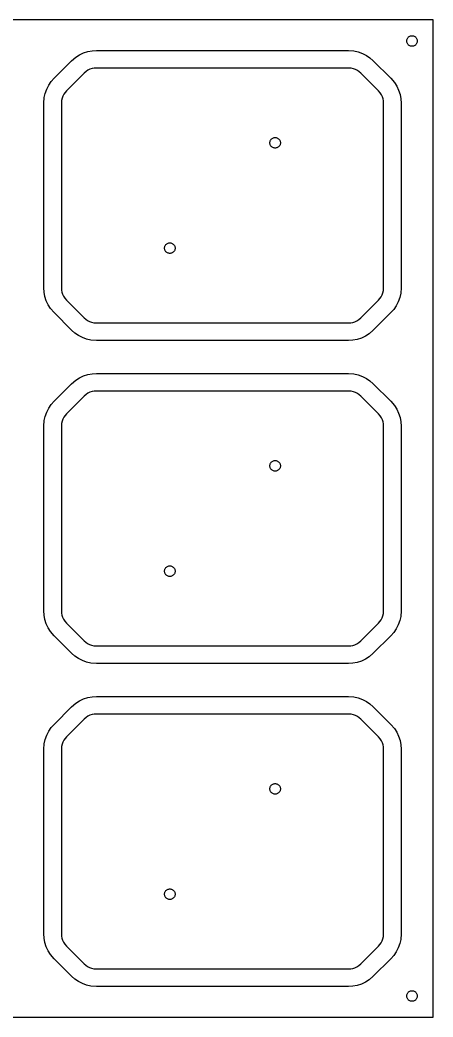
# Model space of a CAD drawing. Header units: metres. Extents: x -60 to 508, y -50 to 234.
# Drawn here: x 390.3 to 508, y -50 to 234 of the extents above; entities that cross this region are included whole.
import ezdxf

# ---------------------------------------------------------------- set-up
doc = ezdxf.new("R2010")
doc.units = ezdxf.units.M

msp = doc.modelspace()

# ---------------------------------------------------------------- linework, layer by layer
for p, q in [((508, 234), (-60, 234)), ((508, -50), (508, 234)), ((500.5, 228), (500.512, 228.188)), ((500.512, 227.812), (500.5, 228)), ((500.512, 228.188), (500.547, 228.373)), ((500.547, 227.627), (500.512, 227.812)), ((500.547, 228.373), (500.605, 228.552)), ((500.605, 227.448), (500.547, 227.627)), ((500.605, 228.552), (500.686, 228.723)), ((500.686, 227.277), (500.605, 227.448)), ((500.686, 228.723), (500.786, 228.882)), ((500.786, 227.118), (500.686, 227.277)), ((500.786, 228.882), (500.907, 229.027)), ((500.907, 229.027), (501.044, 229.156)), ((501.044, 229.156), (501.196, 229.266)), ((501.196, 229.266), (501.361, 229.357)), ((501.361, 229.357), (501.536, 229.427)), ((501.536, 229.427), (501.719, 229.473)), ((501.719, 229.473), (501.906, 229.497)), ((501.906, 229.497), (502.094, 229.497)), ((502.094, 229.497), (502.281, 229.473)), ((502.281, 229.473), (502.464, 229.427)), ((502.464, 229.427), (502.639, 229.357)), ((502.639, 229.357), (502.804, 229.266)), ((502.804, 229.266), (502.956, 229.156)), ((502.956, 229.156), (503.093, 229.027)), ((503.093, 229.027), (503.214, 228.882)), ((503.214, 228.882), (503.314, 228.723)), ((503.314, 227.277), (503.214, 227.118)), ((503.314, 228.723), (503.395, 228.552)), ((503.395, 227.448), (503.314, 227.277)), ((503.395, 228.552), (503.453, 228.373)), ((503.453, 227.627), (503.395, 227.448)), ((503.453, 228.373), (503.488, 228.188)), ((503.488, 227.812), (503.453, 227.627)), ((503.488, 228.188), (503.5, 228)), ((503.5, 228), (503.488, 227.812)), ((407.281, 224.065), (408.417, 224.6)), ((408.417, 224.6), (409.612, 224.988)), ((409.612, 224.988), (410.845, 225.223)), ((410.845, 225.223), (412.099, 225.302)), ((412.099, 225.302), (483.901, 225.302)), ((483.901, 225.302), (485.466, 225.179)), ((485.466, 225.179), (486.691, 224.905)), ((486.691, 224.905), (487.873, 224.479)), ((487.873, 224.479), (488.992, 223.909)), ((500.907, 226.973), (500.786, 227.118)), ((501.044, 226.844), (500.907, 226.973)), ((501.196, 226.734), (501.044, 226.844)), ((501.361, 226.643), (501.196, 226.734)), ((501.536, 226.573), (501.361, 226.643)), ((501.719, 226.527), (501.536, 226.573)), ((501.906, 226.503), (501.719, 226.527)), ((502.094, 226.503), (501.906, 226.503)), ((502.281, 226.527), (502.094, 226.503)), ((502.464, 226.573), (502.281, 226.527)), ((502.639, 226.643), (502.464, 226.573)), ((502.804, 226.734), (502.639, 226.643)), ((502.956, 226.844), (502.804, 226.734)), ((503.093, 226.973), (502.956, 226.844)), ((503.214, 227.118), (503.093, 226.973)), ((400.028, 217.373), (405.028, 222.373)), ((405.028, 222.373), (406.221, 223.392)), ((406.221, 223.392), (407.281, 224.065)), ((488.992, 223.909), (490.03, 223.203)), ((490.03, 223.203), (490.972, 222.373)), ((490.972, 222.373), (495.972, 217.373)), ((408.563, 218.837), (403.563, 213.837)), ((409.16, 219.347), (408.563, 218.837)), ((409.69, 219.683), (409.16, 219.347)), ((410.258, 219.951), (409.69, 219.683)), ((410.855, 220.145), (410.258, 219.951)), ((411.472, 220.262), (410.855, 220.145)), ((412.099, 220.302), (411.472, 220.262)), ((483.901, 220.302), (412.099, 220.302)), ((484.684, 220.24), (483.901, 220.302)), ((485.296, 220.103), (484.684, 220.24)), ((485.887, 219.891), (485.296, 220.103)), ((486.447, 219.605), (485.887, 219.891)), ((486.966, 219.253), (486.447, 219.605)), ((487.437, 218.837), (486.966, 219.253)), ((492.437, 213.837), (487.437, 218.837)), ((398.491, 215.392), (399.197, 216.431)), ((399.197, 216.431), (400.028, 217.373)), ((495.972, 217.373), (496.992, 216.18)), ((496.992, 216.18), (497.664, 215.119)), ((397.222, 211.866), (397.496, 213.092)), ((397.496, 213.092), (397.921, 214.273)), ((397.921, 214.273), (398.491, 215.392)), ((403.148, 213.366), (402.795, 212.847)), ((403.563, 213.837), (403.148, 213.366)), ((492.946, 213.241), (492.437, 213.837)), ((493.283, 212.711), (492.946, 213.241)), ((497.664, 215.119), (498.199, 213.983)), ((498.199, 213.983), (498.587, 212.789)), ((397.099, 210.302), (397.222, 211.866)), ((397.099, 157.698), (397.099, 210.302)), ((402.16, 211.084), (402.099, 210.302)), ((402.099, 210.302), (402.099, 157.698)), ((402.297, 211.697), (402.16, 211.084)), ((402.51, 212.287), (402.297, 211.697)), ((402.795, 212.847), (402.51, 212.287)), ((493.55, 212.142), (493.283, 212.711)), ((493.744, 211.545), (493.55, 212.142)), ((493.862, 210.928), (493.744, 211.545)), ((493.901, 210.302), (493.862, 210.928)), ((493.901, 157.698), (493.901, 210.302)), ((498.587, 212.789), (498.823, 211.555)), ((498.823, 211.555), (498.901, 210.302)), ((498.901, 210.302), (498.901, 157.698)), ((461.5, 199), (461.512, 199.188)), ((461.512, 198.812), (461.5, 199)), ((461.512, 199.188), (461.547, 199.373)), ((461.547, 198.627), (461.512, 198.812)), ((461.547, 199.373), (461.605, 199.552)), ((461.605, 199.552), (461.686, 199.723)), ((461.686, 199.723), (461.786, 199.882)), ((461.786, 199.882), (461.907, 200.027)), ((461.907, 200.027), (462.044, 200.156)), ((462.044, 200.156), (462.196, 200.266)), ((462.196, 200.266), (462.361, 200.357)), ((462.361, 200.357), (462.536, 200.427)), ((462.536, 200.427), (462.719, 200.473)), ((462.719, 200.473), (462.906, 200.497)), ((462.906, 200.497), (463.094, 200.497)), ((463.094, 200.497), (463.281, 200.473)), ((463.281, 200.473), (463.464, 200.427)), ((463.464, 200.427), (463.639, 200.357)), ((463.639, 200.357), (463.804, 200.266)), ((463.804, 200.266), (463.956, 200.156)), ((463.956, 200.156), (464.093, 200.027)), ((464.093, 200.027), (464.214, 199.882)), ((464.214, 199.882), (464.314, 199.723)), ((464.314, 199.723), (464.395, 199.552)), ((464.395, 199.552), (464.453, 199.373)), ((464.453, 199.373), (464.488, 199.188)), ((464.488, 198.812), (464.453, 198.627)), ((464.488, 199.188), (464.5, 199)), ((464.5, 199), (464.488, 198.812)), ((461.605, 198.448), (461.547, 198.627)), ((461.686, 198.277), (461.605, 198.448)), ((461.786, 198.118), (461.686, 198.277)), ((461.907, 197.973), (461.786, 198.118)), ((462.044, 197.844), (461.907, 197.973)), ((462.196, 197.734), (462.044, 197.844)), ((462.361, 197.643), (462.196, 197.734)), ((462.536, 197.573), (462.361, 197.643)), ((462.719, 197.527), (462.536, 197.573)), ((462.906, 197.503), (462.719, 197.527)), ((463.094, 197.503), (462.906, 197.503)), ((463.281, 197.527), (463.094, 197.503)), ((463.464, 197.573), (463.281, 197.527)), ((463.639, 197.643), (463.464, 197.573)), ((463.804, 197.734), (463.639, 197.643)), ((463.956, 197.844), (463.804, 197.734)), ((464.093, 197.973), (463.956, 197.844)), ((464.214, 198.118), (464.093, 197.973)), ((464.314, 198.277), (464.214, 198.118)), ((464.395, 198.448), (464.314, 198.277)), ((464.453, 198.627), (464.395, 198.448)), ((432.361, 170.357), (432.536, 170.427)), ((432.536, 170.427), (432.719, 170.473)), ((432.719, 170.473), (432.906, 170.497)), ((432.906, 170.497), (433.094, 170.497)), ((433.094, 170.497), (433.281, 170.473)), ((433.281, 170.473), (433.464, 170.427)), ((433.464, 170.427), (433.639, 170.357)), ((431.5, 169), (431.512, 169.188)), ((431.512, 168.812), (431.5, 169)), ((431.512, 169.188), (431.547, 169.373)), ((431.547, 168.627), (431.512, 168.812)), ((431.547, 169.373), (431.605, 169.552)), ((431.605, 168.448), (431.547, 168.627)), ((431.605, 169.552), (431.686, 169.723)), ((431.686, 168.277), (431.605, 168.448)), ((431.686, 169.723), (431.786, 169.882)), ((431.786, 168.118), (431.686, 168.277)), ((431.786, 169.882), (431.907, 170.027)), ((431.907, 167.973), (431.786, 168.118)), ((431.907, 170.027), (432.044, 170.156)), ((432.044, 167.844), (431.907, 167.973)), ((432.044, 170.156), (432.196, 170.266)), ((432.196, 167.734), (432.044, 167.844)), ((432.196, 170.266), (432.361, 170.357)), ((432.361, 167.643), (432.196, 167.734)), ((432.536, 167.573), (432.361, 167.643)), ((432.719, 167.527), (432.536, 167.573)), ((433.464, 167.573), (433.281, 167.527)), ((433.639, 167.643), (433.464, 167.573)), ((433.639, 170.357), (433.804, 170.266)), ((433.804, 167.734), (433.639, 167.643)), ((433.804, 170.266), (433.956, 170.156)), ((433.956, 167.844), (433.804, 167.734)), ((433.956, 170.156), (434.093, 170.027)), ((434.093, 167.973), (433.956, 167.844)), ((434.093, 170.027), (434.214, 169.882)), ((434.214, 168.118), (434.093, 167.973)), ((434.214, 169.882), (434.314, 169.723)), ((434.314, 168.277), (434.214, 168.118)), ((434.314, 169.723), (434.395, 169.552)), ((434.395, 168.448), (434.314, 168.277)), ((434.395, 169.552), (434.453, 169.373)), ((434.453, 168.627), (434.395, 168.448)), ((434.453, 169.373), (434.488, 169.188)), ((434.488, 168.812), (434.453, 168.627)), ((434.488, 169.188), (434.5, 169)), ((434.5, 169), (434.488, 168.812)), ((432.906, 167.503), (432.719, 167.527)), ((433.094, 167.503), (432.906, 167.503)), ((433.281, 167.527), (433.094, 167.503)), ((397.177, 156.445), (397.099, 157.698)), ((397.413, 155.211), (397.177, 156.445)), ((402.099, 157.698), (402.138, 157.072)), ((402.138, 157.072), (402.256, 156.455)), ((402.256, 156.455), (402.45, 155.858)), ((493.49, 155.713), (493.703, 156.303)), ((493.703, 156.303), (493.84, 156.916)), ((493.84, 156.916), (493.901, 157.698)), ((498.901, 157.698), (498.778, 156.134)), ((397.801, 154.017), (397.413, 155.211)), ((398.336, 152.881), (397.801, 154.017)), ((402.45, 155.858), (402.717, 155.289)), ((402.717, 155.289), (403.054, 154.759)), ((403.054, 154.759), (403.563, 154.163)), ((403.563, 154.163), (408.563, 149.163)), ((487.437, 149.163), (492.437, 154.163)), ((492.437, 154.163), (492.852, 154.634)), ((492.852, 154.634), (493.205, 155.153)), ((493.205, 155.153), (493.49, 155.713)), ((498.079, 153.727), (497.509, 152.608)), ((498.504, 154.908), (498.079, 153.727)), ((498.778, 156.134), (498.504, 154.908)), ((399.008, 151.82), (398.336, 152.881)), ((400.028, 150.627), (399.008, 151.82)), ((405.028, 145.627), (400.028, 150.627)), ((495.972, 150.627), (490.972, 145.627)), ((496.803, 151.569), (495.972, 150.627)), ((497.509, 152.608), (496.803, 151.569)), ((408.563, 149.163), (409.034, 148.747)), ((409.034, 148.747), (409.553, 148.395)), ((409.553, 148.395), (410.113, 148.109)), ((410.113, 148.109), (410.704, 147.897)), ((410.704, 147.897), (411.316, 147.76)), ((411.316, 147.76), (412.099, 147.698)), ((412.099, 147.698), (483.901, 147.698)), ((483.901, 147.698), (484.528, 147.738)), ((484.528, 147.738), (485.145, 147.855)), ((485.145, 147.855), (485.742, 148.049)), ((485.742, 148.049), (486.31, 148.317)), ((486.31, 148.317), (486.84, 148.653)), ((486.84, 148.653), (487.437, 149.163)), ((405.97, 144.797), (405.028, 145.627)), ((490.972, 145.627), (489.779, 144.608)), ((407.008, 144.091), (405.97, 144.797)), ((408.127, 143.521), (407.008, 144.091)), ((409.309, 143.095), (408.127, 143.521)), ((410.534, 142.821), (409.309, 143.095)), ((412.099, 142.698), (410.534, 142.821)), ((483.901, 142.698), (412.099, 142.698)), ((485.155, 142.777), (483.901, 142.698)), ((486.388, 143.012), (485.155, 142.777)), ((487.583, 143.4), (486.388, 143.012)), ((488.719, 143.935), (487.583, 143.4)), ((489.779, 144.608), (488.719, 143.935)), ((405.028, 130.373), (406.221, 131.392)), ((406.221, 131.392), (407.281, 132.065)), ((407.281, 132.065), (408.417, 132.6)), ((408.417, 132.6), (409.612, 132.988)), ((409.612, 132.988), (410.845, 133.223)), ((410.845, 133.223), (412.099, 133.302)), ((412.099, 133.302), (483.901, 133.302)), ((483.901, 133.302), (485.466, 133.179)), ((485.466, 133.179), (486.691, 132.905)), ((486.691, 132.905), (487.873, 132.479)), ((487.873, 132.479), (488.992, 131.909)), ((488.992, 131.909), (490.03, 131.203)), ((490.03, 131.203), (490.972, 130.373)), ((400.028, 125.373), (405.028, 130.373)), ((410.258, 127.951), (409.69, 127.683)), ((410.855, 128.145), (410.258, 127.951)), ((411.472, 128.262), (410.855, 128.145)), ((412.099, 128.302), (411.472, 128.262)), ((483.901, 128.302), (412.099, 128.302)), ((484.684, 128.24), (483.901, 128.302)), ((485.296, 128.103), (484.684, 128.24)), ((485.887, 127.891), (485.296, 128.103)), ((486.447, 127.605), (485.887, 127.891)), ((490.972, 130.373), (495.972, 125.373)), ((399.197, 124.431), (400.028, 125.373)), ((408.563, 126.837), (403.563, 121.837)), ((409.16, 127.347), (408.563, 126.837)), ((409.69, 127.683), (409.16, 127.347)), ((486.966, 127.253), (486.447, 127.605)), ((487.437, 126.837), (486.966, 127.253)), ((492.437, 121.837), (487.437, 126.837)), ((495.972, 125.373), (496.992, 124.18)), ((397.496, 121.092), (397.921, 122.273)), ((397.921, 122.273), (398.491, 123.392)), ((398.491, 123.392), (399.197, 124.431)), ((496.992, 124.18), (497.664, 123.119)), ((497.664, 123.119), (498.199, 121.983)), ((397.099, 118.302), (397.222, 119.866)), ((397.222, 119.866), (397.496, 121.092)), ((402.297, 119.697), (402.16, 119.084)), ((402.51, 120.287), (402.297, 119.697)), ((402.795, 120.847), (402.51, 120.287)), ((403.148, 121.366), (402.795, 120.847)), ((403.563, 121.837), (403.148, 121.366)), ((492.946, 121.241), (492.437, 121.837)), ((493.283, 120.711), (492.946, 121.241)), ((493.55, 120.142), (493.283, 120.711)), ((493.744, 119.545), (493.55, 120.142)), ((493.862, 118.928), (493.744, 119.545)), ((498.199, 121.983), (498.587, 120.789)), ((498.587, 120.789), (498.823, 119.555)), ((498.823, 119.555), (498.901, 118.302)), ((397.099, 65.6982), (397.099, 118.302)), ((402.16, 119.084), (402.099, 118.302)), ((402.099, 118.302), (402.099, 65.6982)), ((493.901, 118.302), (493.862, 118.928)), ((493.901, 65.6982), (493.901, 118.302)), ((498.901, 118.302), (498.901, 65.6982)), ((461.786, 107.882), (461.907, 108.027)), ((461.907, 108.027), (462.044, 108.156)), ((462.044, 108.156), (462.196, 108.266)), ((462.196, 108.266), (462.361, 108.357)), ((462.361, 108.357), (462.536, 108.427)), ((462.536, 108.427), (462.719, 108.473)), ((462.719, 108.473), (462.906, 108.497)), ((462.906, 108.497), (463.094, 108.497)), ((463.094, 108.497), (463.281, 108.473)), ((463.281, 108.473), (463.464, 108.427)), ((463.464, 108.427), (463.639, 108.357)), ((463.639, 108.357), (463.804, 108.266)), ((463.804, 108.266), (463.956, 108.156)), ((463.956, 108.156), (464.093, 108.027)), ((464.093, 108.027), (464.214, 107.882)), ((461.5, 107), (461.512, 107.188)), ((461.512, 106.812), (461.5, 107)), ((461.512, 107.188), (461.547, 107.373)), ((461.547, 106.627), (461.512, 106.812)), ((461.547, 107.373), (461.605, 107.552)), ((461.605, 106.448), (461.547, 106.627)), ((461.605, 107.552), (461.686, 107.723)), ((461.686, 106.277), (461.605, 106.448)), ((461.686, 107.723), (461.786, 107.882)), ((461.786, 106.118), (461.686, 106.277)), ((461.907, 105.973), (461.786, 106.118)), ((462.044, 105.844), (461.907, 105.973)), ((462.196, 105.734), (462.044, 105.844)), ((462.361, 105.643), (462.196, 105.734)), ((462.536, 105.573), (462.361, 105.643)), ((462.719, 105.527), (462.536, 105.573)), ((462.906, 105.503), (462.719, 105.527)), ((463.094, 105.503), (462.906, 105.503)), ((463.281, 105.527), (463.094, 105.503)), ((463.464, 105.573), (463.281, 105.527)), ((463.639, 105.643), (463.464, 105.573)), ((463.804, 105.734), (463.639, 105.643)), ((463.956, 105.844), (463.804, 105.734)), ((464.093, 105.973), (463.956, 105.844)), ((464.214, 106.118), (464.093, 105.973)), ((464.214, 107.882), (464.314, 107.723)), ((464.314, 106.277), (464.214, 106.118)), ((464.314, 107.723), (464.395, 107.552)), ((464.395, 106.448), (464.314, 106.277)), ((464.395, 107.552), (464.453, 107.373)), ((464.453, 106.627), (464.395, 106.448)), ((464.453, 107.373), (464.488, 107.188)), ((464.488, 106.812), (464.453, 106.627)), ((464.488, 107.188), (464.5, 107)), ((464.5, 107), (464.488, 106.812)), ((431.5, 77), (431.512, 77.188)), ((431.512, 76.812), (431.5, 77)), ((431.512, 77.188), (431.547, 77.373)), ((431.547, 76.627), (431.512, 76.812)), ((431.547, 77.373), (431.605, 77.5522)), ((431.605, 77.5522), (431.686, 77.7226)), ((431.686, 77.7226), (431.786, 77.8817)), ((431.786, 77.8817), (431.907, 78.0268)), ((431.907, 78.0268), (432.044, 78.1558)), ((432.044, 78.1558), (432.196, 78.2665)), ((432.196, 78.2665), (432.361, 78.3573)), ((432.361, 78.3573), (432.536, 78.4266)), ((432.536, 78.4266), (432.719, 78.4734)), ((432.719, 78.4734), (432.906, 78.4971)), ((432.906, 78.4971), (433.094, 78.4971)), ((433.094, 78.4971), (433.281, 78.4734)), ((433.281, 78.4734), (433.464, 78.4266)), ((433.464, 78.4266), (433.639, 78.3573)), ((433.639, 78.3573), (433.804, 78.2665)), ((433.804, 78.2665), (433.956, 78.1558)), ((433.956, 78.1558), (434.093, 78.0268)), ((434.093, 78.0268), (434.214, 77.8817)), ((434.214, 77.8817), (434.314, 77.7226)), ((434.314, 77.7226), (434.395, 77.5522)), ((434.395, 77.5522), (434.453, 77.373)), ((434.453, 77.373), (434.488, 77.188)), ((434.488, 76.812), (434.453, 76.627)), ((434.488, 77.188), (434.5, 77)), ((434.5, 77), (434.488, 76.812)), ((431.605, 76.4478), (431.547, 76.627)), ((431.686, 76.2774), (431.605, 76.4478)), ((431.786, 76.1183), (431.686, 76.2774)), ((431.907, 75.9732), (431.786, 76.1183)), ((432.044, 75.8442), (431.907, 75.9732)), ((432.196, 75.7335), (432.044, 75.8442)), ((432.361, 75.6428), (432.196, 75.7335)), ((432.536, 75.5734), (432.361, 75.6428)), ((432.719, 75.5266), (432.536, 75.5734)), ((432.906, 75.503), (432.719, 75.5266)), ((433.094, 75.503), (432.906, 75.503)), ((433.281, 75.5266), (433.094, 75.503)), ((433.464, 75.5734), (433.281, 75.5266)), ((433.639, 75.6428), (433.464, 75.5734)), ((433.804, 75.7335), (433.639, 75.6428)), ((433.956, 75.8442), (433.804, 75.7335)), ((434.093, 75.9732), (433.956, 75.8442)), ((434.214, 76.1183), (434.093, 75.9732)), ((434.314, 76.2774), (434.214, 76.1183)), ((434.395, 76.4478), (434.314, 76.2774)), ((434.453, 76.627), (434.395, 76.4478)), ((397.177, 64.4449), (397.099, 65.6982)), ((402.099, 65.6982), (402.138, 65.0716)), ((493.84, 64.9161), (493.901, 65.6982)), ((498.901, 65.6982), (498.778, 64.1339)), ((397.413, 63.2113), (397.177, 64.4449)), ((397.801, 62.017), (397.413, 63.2113)), ((402.138, 65.0716), (402.256, 64.4548)), ((402.256, 64.4548), (402.45, 63.8576)), ((402.45, 63.8576), (402.717, 63.2895)), ((402.717, 63.2895), (403.054, 62.7593)), ((403.054, 62.7593), (403.563, 62.1627)), ((492.437, 62.1627), (492.852, 62.6337)), ((492.852, 62.6337), (493.205, 63.153)), ((493.205, 63.153), (493.49, 63.7125)), ((493.49, 63.7125), (493.703, 64.3033)), ((493.703, 64.3033), (493.84, 64.9161)), ((498.504, 62.9083), (498.079, 61.7268)), ((498.778, 64.1339), (498.504, 62.9083)), ((398.336, 60.8807), (397.801, 62.017)), ((399.008, 59.8204), (398.336, 60.8807)), ((400.028, 58.6272), (399.008, 59.8204)), ((403.563, 62.1627), (408.563, 57.1627)), ((487.437, 57.1627), (492.437, 62.1627)), ((497.509, 60.6078), (496.803, 59.5692)), ((498.079, 61.7268), (497.509, 60.6078)), ((405.028, 53.6272), (400.028, 58.6272)), ((408.563, 57.1627), (409.034, 56.7475)), ((486.84, 56.6532), (487.437, 57.1627)), ((495.972, 58.6272), (490.972, 53.6272)), ((496.803, 59.5692), (495.972, 58.6272)), ((409.034, 56.7475), (409.553, 56.3945)), ((409.553, 56.3945), (410.113, 56.1095)), ((410.113, 56.1095), (410.704, 55.8968)), ((410.704, 55.8968), (411.316, 55.7598)), ((411.316, 55.7598), (412.099, 55.6982)), ((412.099, 55.6982), (483.901, 55.6982)), ((483.901, 55.6982), (484.528, 55.7377)), ((484.528, 55.7377), (485.145, 55.8553)), ((485.145, 55.8553), (485.742, 56.0494)), ((485.742, 56.0494), (486.31, 56.3167)), ((486.31, 56.3167), (486.84, 56.6532)), ((405.97, 52.7967), (405.028, 53.6272)), ((407.008, 52.0908), (405.97, 52.7967)), ((408.127, 51.5207), (407.008, 52.0908)), ((409.309, 51.0953), (408.127, 51.5207)), ((487.583, 51.4005), (486.388, 51.0124)), ((488.719, 51.9352), (487.583, 51.4005)), ((489.779, 52.6081), (488.719, 51.9352)), ((490.972, 53.6272), (489.779, 52.6081)), ((410.534, 50.8214), (409.309, 51.0953)), ((412.099, 50.6982), (410.534, 50.8214)), ((483.901, 50.6982), (412.099, 50.6982)), ((485.155, 50.7771), (483.901, 50.6982)), ((486.388, 51.0124), (485.155, 50.7771)), ((406.221, 39.3919), (407.281, 40.0648)), ((407.281, 40.0648), (408.417, 40.5995)), ((408.417, 40.5995), (409.612, 40.9876)), ((409.612, 40.9876), (410.845, 41.2229)), ((410.845, 41.2229), (412.099, 41.3018)), ((412.099, 41.3018), (483.901, 41.3018)), ((483.901, 41.3018), (485.466, 41.1786)), ((485.466, 41.1786), (486.691, 40.9047)), ((486.691, 40.9047), (487.873, 40.4793)), ((487.873, 40.4793), (488.992, 39.9092)), ((488.992, 39.9092), (490.03, 39.2033)), ((400.028, 33.3728), (405.028, 38.3728)), ((405.028, 38.3728), (406.221, 39.3919)), ((490.03, 39.2033), (490.972, 38.3728)), ((490.972, 38.3728), (495.972, 33.3728)), ((408.563, 34.8373), (403.563, 29.8373)), ((409.16, 35.3468), (408.563, 34.8373)), ((409.69, 35.6833), (409.16, 35.3468)), ((410.258, 35.9506), (409.69, 35.6833)), ((410.855, 36.1447), (410.258, 35.9506)), ((411.472, 36.2623), (410.855, 36.1447)), ((412.099, 36.3018), (411.472, 36.2623)), ((483.901, 36.3018), (412.099, 36.3018)), ((484.684, 36.2402), (483.901, 36.3018)), ((485.296, 36.1032), (484.684, 36.2402)), ((485.887, 35.8905), (485.296, 36.1032)), ((486.447, 35.6055), (485.887, 35.8905)), ((486.966, 35.2525), (486.447, 35.6055)), ((487.437, 34.8373), (486.966, 35.2525)), ((492.437, 29.8373), (487.437, 34.8373)), ((397.921, 30.2732), (398.491, 31.3922)), ((398.491, 31.3922), (399.197, 32.4308)), ((399.197, 32.4308), (400.028, 33.3728)), ((495.972, 33.3728), (496.992, 32.1796)), ((496.992, 32.1796), (497.664, 31.1193)), ((397.222, 27.8661), (397.496, 29.0917)), ((397.496, 29.0917), (397.921, 30.2732)), ((402.795, 28.847), (402.51, 28.2875)), ((403.148, 29.3663), (402.795, 28.847)), ((403.563, 29.8373), (403.148, 29.3663)), ((492.946, 29.2407), (492.437, 29.8373)), ((493.283, 28.7105), (492.946, 29.2407)), ((493.55, 28.1424), (493.283, 28.7105)), ((497.664, 31.1193), (498.199, 29.983)), ((498.199, 29.983), (498.587, 28.7887)), ((498.587, 28.7887), (498.823, 27.5551)), ((397.099, 26.3018), (397.222, 27.8661)), ((397.099, -26.3018), (397.099, 26.3018)), ((402.16, 27.0839), (402.099, 26.3018)), ((402.099, 26.3018), (402.099, -26.3018)), ((402.297, 27.6967), (402.16, 27.0839)), ((402.51, 28.2875), (402.297, 27.6967)), ((493.744, 27.5452), (493.55, 28.1424)), ((493.862, 26.9284), (493.744, 27.5452)), ((493.901, 26.3018), (493.862, 26.9284)), ((493.901, -26.3018), (493.901, 26.3018)), ((498.823, 27.5551), (498.901, 26.3018)), ((498.901, 26.3018), (498.901, -26.3018)), ((461.5, 15), (461.512, 15.188)), ((461.512, 14.812), (461.5, 15)), ((461.512, 15.188), (461.547, 15.373)), ((461.547, 14.627), (461.512, 14.812)), ((461.547, 15.373), (461.605, 15.5522)), ((461.605, 14.4478), (461.547, 14.627)), ((461.605, 15.5522), (461.686, 15.7226)), ((461.686, 14.2774), (461.605, 14.4478)), ((461.686, 15.7226), (461.786, 15.8817)), ((461.786, 14.1183), (461.686, 14.2774)), ((461.786, 15.8817), (461.907, 16.0268)), ((461.907, 16.0268), (462.044, 16.1558)), ((462.044, 16.1558), (462.196, 16.2665)), ((462.196, 16.2665), (462.361, 16.3572)), ((462.361, 16.3572), (462.536, 16.4266)), ((462.536, 16.4266), (462.719, 16.4734)), ((462.719, 16.4734), (462.906, 16.497)), ((462.906, 16.497), (463.094, 16.497)), ((463.094, 16.497), (463.281, 16.4734)), ((463.281, 16.4734), (463.464, 16.4266)), ((463.464, 16.4266), (463.639, 16.3572)), ((463.639, 16.3572), (463.804, 16.2665)), ((463.804, 16.2665), (463.956, 16.1558)), ((463.956, 16.1558), (464.093, 16.0268)), ((464.093, 16.0268), (464.214, 15.8817)), ((464.214, 15.8817), (464.314, 15.7226)), ((464.314, 14.2774), (464.214, 14.1183)), ((464.314, 15.7226), (464.395, 15.5522)), ((464.395, 14.4478), (464.314, 14.2774)), ((464.395, 15.5522), (464.453, 15.373)), ((464.453, 14.627), (464.395, 14.4478)), ((464.453, 15.373), (464.488, 15.188)), ((464.488, 14.812), (464.453, 14.627)), ((464.488, 15.188), (464.5, 15)), ((464.5, 15), (464.488, 14.812)), ((461.907, 13.9732), (461.786, 14.1183)), ((462.044, 13.8442), (461.907, 13.9732)), ((462.196, 13.7335), (462.044, 13.8442)), ((462.361, 13.6427), (462.196, 13.7335)), ((462.536, 13.5734), (462.361, 13.6427)), ((462.719, 13.5266), (462.536, 13.5734)), ((462.906, 13.5029), (462.719, 13.5266)), ((463.094, 13.5029), (462.906, 13.5029)), ((463.281, 13.5266), (463.094, 13.5029)), ((463.464, 13.5734), (463.281, 13.5266)), ((463.639, 13.6427), (463.464, 13.5734)), ((463.804, 13.7335), (463.639, 13.6427)), ((463.956, 13.8442), (463.804, 13.7335)), ((464.093, 13.9732), (463.956, 13.8442)), ((464.214, 14.1183), (464.093, 13.9732)), ((431.686, -14.2774), (431.786, -14.1183)), ((431.786, -14.1183), (431.907, -13.9732)), ((431.907, -13.9732), (432.044, -13.8442)), ((432.044, -13.8442), (432.196, -13.7335)), ((432.196, -13.7335), (432.361, -13.6427)), ((432.361, -13.6427), (432.536, -13.5734)), ((432.536, -13.5734), (432.719, -13.5266)), ((432.719, -13.5266), (432.906, -13.5029)), ((432.906, -13.5029), (433.094, -13.5029)), ((433.094, -13.5029), (433.281, -13.5266)), ((433.281, -13.5266), (433.464, -13.5734)), ((433.464, -13.5734), (433.639, -13.6427)), ((433.639, -13.6427), (433.804, -13.7335)), ((433.804, -13.7335), (433.956, -13.8442)), ((433.956, -13.8442), (434.093, -13.9732)), ((434.093, -13.9732), (434.214, -14.1183)), ((434.214, -14.1183), (434.314, -14.2774)), ((431.5, -15), (431.512, -14.812)), ((431.512, -15.188), (431.5, -15)), ((431.512, -14.812), (431.547, -14.627)), ((431.547, -15.373), (431.512, -15.188)), ((431.547, -14.627), (431.605, -14.4478)), ((431.605, -15.5522), (431.547, -15.373)), ((431.605, -14.4478), (431.686, -14.2774)), ((431.686, -15.7226), (431.605, -15.5522)), ((431.786, -15.8817), (431.686, -15.7226)), ((431.907, -16.0268), (431.786, -15.8817)), ((432.044, -16.1558), (431.907, -16.0268)), ((432.196, -16.2665), (432.044, -16.1558)), ((432.361, -16.3572), (432.196, -16.2665)), ((432.536, -16.4266), (432.361, -16.3572)), ((432.719, -16.4734), (432.536, -16.4266)), ((432.906, -16.497), (432.719, -16.4734)), ((433.094, -16.497), (432.906, -16.497)), ((433.281, -16.4734), (433.094, -16.497)), ((433.464, -16.4266), (433.281, -16.4734)), ((433.639, -16.3572), (433.464, -16.4266)), ((433.804, -16.2665), (433.639, -16.3572)), ((433.956, -16.1558), (433.804, -16.2665)), ((434.093, -16.0268), (433.956, -16.1558)), ((434.214, -15.8817), (434.093, -16.0268)), ((434.314, -15.7226), (434.214, -15.8817)), ((434.314, -14.2774), (434.395, -14.4478)), ((434.395, -15.5522), (434.314, -15.7226)), ((434.395, -14.4478), (434.453, -14.627)), ((434.453, -15.373), (434.395, -15.5522)), ((434.453, -14.627), (434.488, -14.812)), ((434.488, -15.188), (434.453, -15.373)), ((434.488, -14.812), (434.5, -15)), ((434.5, -15), (434.488, -15.188)), ((397.177, -27.5551), (397.099, -26.3018)), ((397.413, -28.7887), (397.177, -27.5551)), ((402.099, -26.3018), (402.138, -26.9284)), ((402.138, -26.9284), (402.256, -27.5452)), ((402.256, -27.5452), (402.45, -28.1424)), ((402.45, -28.1424), (402.717, -28.7105)), ((493.205, -28.847), (493.49, -28.2875)), ((493.49, -28.2875), (493.703, -27.6967)), ((493.703, -27.6967), (493.84, -27.0839)), ((493.84, -27.0839), (493.901, -26.3018)), ((498.778, -27.8661), (498.504, -29.0917)), ((498.901, -26.3018), (498.778, -27.8661)), ((397.801, -29.983), (397.413, -28.7887)), ((398.336, -31.1193), (397.801, -29.983)), ((399.008, -32.1796), (398.336, -31.1193)), ((402.717, -28.7105), (403.054, -29.2407)), ((403.054, -29.2407), (403.563, -29.8373)), ((403.563, -29.8373), (408.563, -34.8373)), ((487.437, -34.8373), (492.437, -29.8373)), ((492.437, -29.8373), (492.852, -29.3663)), ((492.852, -29.3663), (493.205, -28.847)), ((498.079, -30.2732), (497.509, -31.3922)), ((498.504, -29.0917), (498.079, -30.2732)), ((400.028, -33.3728), (399.008, -32.1796)), ((405.028, -38.3728), (400.028, -33.3728)), ((495.972, -33.3728), (490.972, -38.3728)), ((496.803, -32.4308), (495.972, -33.3728)), ((497.509, -31.3922), (496.803, -32.4308)), ((408.563, -34.8373), (409.034, -35.2525)), ((409.034, -35.2525), (409.553, -35.6055)), ((409.553, -35.6055), (410.113, -35.8905)), ((410.113, -35.8905), (410.704, -36.1032)), ((410.704, -36.1032), (411.316, -36.2402)), ((411.316, -36.2402), (412.099, -36.3018)), ((412.099, -36.3018), (483.901, -36.3018)), ((483.901, -36.3018), (484.528, -36.2623)), ((484.528, -36.2623), (485.145, -36.1447)), ((485.145, -36.1447), (485.742, -35.9506)), ((485.742, -35.9506), (486.31, -35.6833)), ((486.31, -35.6833), (486.84, -35.3468)), ((486.84, -35.3468), (487.437, -34.8373)), ((405.97, -39.2033), (405.028, -38.3728)), ((407.008, -39.9092), (405.97, -39.2033)), ((489.779, -39.3919), (488.719, -40.0648)), ((490.972, -38.3728), (489.779, -39.3919)), ((408.127, -40.4793), (407.008, -39.9092)), ((409.309, -40.9047), (408.127, -40.4793)), ((410.534, -41.1786), (409.309, -40.9047)), ((412.099, -41.3018), (410.534, -41.1786)), ((483.901, -41.3018), (412.099, -41.3018)), ((485.155, -41.2229), (483.901, -41.3018)), ((486.388, -40.9876), (485.155, -41.2229)), ((487.583, -40.5995), (486.388, -40.9876)), ((488.719, -40.0648), (487.583, -40.5995)), ((501.361, -42.6427), (501.536, -42.5734)), ((501.536, -42.5734), (501.719, -42.5266)), ((501.719, -42.5266), (501.906, -42.5029)), ((501.906, -42.5029), (502.094, -42.5029)), ((502.094, -42.5029), (502.281, -42.5266)), ((502.281, -42.5266), (502.464, -42.5734)), ((502.464, -42.5734), (502.639, -42.6427)), ((500.5, -44), (500.512, -43.812)), ((500.512, -44.188), (500.5, -44)), ((500.512, -43.812), (500.547, -43.627)), ((500.547, -44.373), (500.512, -44.188)), ((500.547, -43.627), (500.605, -43.4478)), ((500.605, -44.5522), (500.547, -44.373)), ((500.605, -43.4478), (500.686, -43.2774)), ((500.686, -44.7226), (500.605, -44.5522)), ((500.686, -43.2774), (500.786, -43.1183)), ((500.786, -44.8817), (500.686, -44.7226)), ((500.786, -43.1183), (500.907, -42.9732)), ((500.907, -45.0268), (500.786, -44.8817)), ((500.907, -42.9732), (501.044, -42.8442)), ((501.044, -45.1558), (500.907, -45.0268)), ((501.044, -42.8442), (501.196, -42.7335)), ((501.196, -45.2665), (501.044, -45.1558)), ((501.196, -42.7335), (501.361, -42.6427)), ((501.361, -45.3572), (501.196, -45.2665)), ((501.536, -45.4266), (501.361, -45.3572)), ((501.719, -45.4734), (501.536, -45.4266)), ((502.464, -45.4266), (502.281, -45.4734)), ((502.639, -45.3572), (502.464, -45.4266)), ((502.639, -42.6427), (502.804, -42.7335)), ((502.804, -45.2665), (502.639, -45.3572)), ((502.804, -42.7335), (502.956, -42.8442)), ((502.956, -45.1558), (502.804, -45.2665)), ((502.956, -42.8442), (503.093, -42.9732)), ((503.093, -45.0268), (502.956, -45.1558)), ((503.093, -42.9732), (503.214, -43.1183)), ((503.214, -44.8817), (503.093, -45.0268)), ((503.214, -43.1183), (503.314, -43.2774)), ((503.314, -44.7226), (503.214, -44.8817)), ((503.314, -43.2774), (503.395, -43.4478)), ((503.395, -44.5522), (503.314, -44.7226)), ((503.395, -43.4478), (503.453, -43.627)), ((503.453, -44.373), (503.395, -44.5522)), ((503.453, -43.627), (503.488, -43.812)), ((503.488, -44.188), (503.453, -44.373)), ((503.488, -43.812), (503.5, -44)), ((503.5, -44), (503.488, -44.188)), ((501.906, -45.497), (501.719, -45.4734)), ((502.094, -45.497), (501.906, -45.497)), ((502.281, -45.4734), (502.094, -45.497)), ((-60, -50), (508, -50))]:
    msp.add_line(p, q)

doc.saveas('drawing.dxf')
